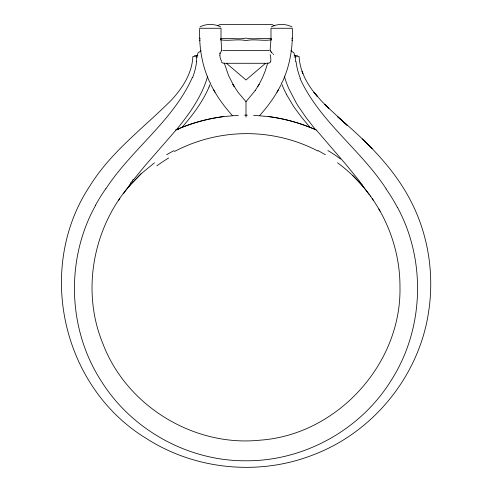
<?xml version="1.0" encoding="UTF-8"?>
<svg xmlns="http://www.w3.org/2000/svg" width="492" height="492" viewBox="0 0 492 492"><rect width="100%" height="100%" fill="white"/><g stroke="black" fill="none" stroke-linecap="round" stroke-linejoin="round"><path stroke-width="0.74" d="M196.763 56.869L196.265 61.703M270.071 50.436L270.994 39.348L270.994 28.272L292.291 28.272C293.066 46.765 290.065 65.596 282.156 82.422M196.751 56.236L198.135 52.816L201.167 50.713M219.666 55.184L221.148 51.322M209.844 82.422C201.935 65.596 198.94 46.765 199.709 28.272L221.006 28.272L221.006 39.348L221.726 50.854M267.476 63.745L265.213 71.014L262.408 77.896L259.063 84.427L255.2 90.534M199.857 40.584L200.078 39.993M192.458 77.256C173.006 121.007 131.671 149.174 105.848 188.848M291.922 38.677L292.143 38.112M209.045 86.986C202.63 102.01 192.655 115.165 181.954 127.379M280.987 84.864C275.409 96.112 267.931 106.309 259.573 115.638M95.725 205.109C65.454 259.161 67.588 329.412 101.438 381.362C131.985 430.162 188.454 461.176 246 460.789C303.546 461.176 360.015 430.162 390.562 381.362C423.883 330.175 426.527 261.209 397.561 207.501M276.99 92.232L278.355 89.839M128.996 186.228C92.834 228.989 81.34 291.356 102.84 343.527C126.339 405.931 193.928 447.142 260.065 440.174C337.045 434.805 401.681 364.018 399.965 286.854C400.174 238.804 376.398 191.148 337.549 162.809M129.039 186.154L141.063 173.83M129.076 186.087L131.1 183.03M257.82 86.53L259.149 84.286M129.494 185.632L123.332 193.811M129.544 185.552L130.485 184.156M118.4 200.693L119.796 198.67M255.262 90.442L246 101.709L246 117.164M131.868 181.954L132.828 180.662M133.56 179.697L145.023 165.693L176.333 129.722M200.035 26.925C205.859 23.591 214.826 23.69 220.68 26.925M271.32 26.925C277.144 23.591 286.11 23.69 291.965 26.925M224.075 63.062L222.839 63.136L221.259 61.894M128.886 186.425L141.013 173.879L154.451 162.809M270.741 61.894L269.007 63.204L267.869 62.951M265.366 63.443L246 79.975L226.634 63.443M217.882 25.836L219.696 24.6L272.304 24.6L274.118 25.836M166.647 154.703L173.922 150.607M175.681 130.011L176.456 129.667C187.606 116.05 198.147 101.592 204.654 85.122A88.382 88.32 -88.9 0 0 207.655 76.162M176.154 129.802L177.421 129.255M177.335 129.285L178.86 128.64M179.808 128.246L181.905 127.397M181.609 127.526A172.741 172.723 -19.7 0 1 223.829 116.549L238.362 115.3M294.118 56.986L299.118 56.463C299.8 71.549 307.648 85.19 317.309 96.383L313.939 92.219L320.981 100.466L328.908 108.609L324.831 104.562L347.241 125.374L337.819 116.911C367.014 141.733 395.347 169.236 412.37 204.125C428.741 237.298 434.252 275.545 428.575 312.057C419.123 375.968 373.09 432.511 312.611 455.1C258.774 476.028 195.392 469.848 146.714 438.71C61.648 387.259 35.258 267.5 90.288 185.299C111.198 151.733 143.473 128.049 171.019 100.466C182.323 88.412 192.12 73.456 192.882 56.463L197.882 56.986M194.432 55.51L197.87 55.399M220.361 38.868C228.897 37.441 237.452 39.877 246 38.112C254.548 39.877 263.103 37.441 271.639 38.868M271.639 39.803C263.103 41.273 254.548 38.745 246 40.584C237.452 38.745 228.897 41.273 220.361 39.803M244.61 115.14L247.39 115.14M294.13 55.399L297.568 55.51M222.833 50.418L269.167 50.418M224.038 63.284L267.962 63.284M253.638 115.3L268.171 116.549A172.741 172.741 0 0 1 310.403 127.508L314.665 129.285M310.077 127.391L310.397 127.52M314.579 129.255L314.886 129.384M314.739 129.322L315.108 129.476M315.212 129.525L316.319 130.011L346.429 165.06L359.88 181.609M315.526 129.667L316.319 130.011M290.833 50.713L293.865 52.816L295.249 56.236M318.078 150.607L325.353 154.703M362.21 138.879L372.247 148.645M352.702 175.49L362.782 186.037M270.219 50.473L270.661 51.014M246 101.709L238.153 92.428L232.851 84.286L234.18 86.53L228.595 75.645L224.524 63.745M310.046 127.379L301.75 117.459L295.126 108.566A151.155 151.075 87.6 0 1 292.912 105.294L286.565 94.587M211.019 84.864C216.585 96.112 224.069 106.309 232.427 115.638M315.538 129.667L306.288 117.859L298.33 106.334A156.13 156.038 -89.2 0 1 296.307 103.062L288.736 88.48A91.684 91.61 87.7 0 1 284.351 76.162M368.151 193.122L362.536 185.681M368.668 193.811L369.178 194.5M370.205 195.89L370.71 196.585M360.63 182.643L362.924 186.087M386.159 188.86C360.593 149.513 319.659 121.524 299.979 78.4M372.216 198.688L373.606 200.705M361.651 184.346L362.167 185.109M213.553 89.685L215.01 92.232M378.84 209.002L380.064 211.123M271.061 51.672L271.615 52.816M199.857 38.112L200.078 38.677M291.922 39.993L292.143 40.584M295.735 61.703L295.237 56.869M273.583 54.594A8.333 0.443 57.1 0 1 273.318 54.169M219.346 53.407A8.223 0.67 -42.6 0 1 219.881 52.964M221.634 61.143A6.421 3.696 78.6 0 1 219.955 55.301M221.486 50.43A5.818 0.695 -67.6 0 1 221.757 50.381M272.125 52.964A8.223 0.67 42.6 0 1 272.654 53.407M270.803 51.537A5.744 0.75 68.6 0 1 271.184 52.226M270.151 54.674A6.414 2.128 79.8 0 1 270.631 61.641M286.633 94.556A92.81 92.76 87.6 0 1 281.246 82.687M156.843 165.829A134.464 110.964 -31 0 1 168.639 158.006M174.402 151.524A154.531 153.602 -25.7 0 1 317.875 150.995M327.869 150.521A134.464 119.697 30.2 0 1 340.556 159.014M210.748 82.687A86.623 86.574 -87.9 0 1 209.026 86.979M132.453 180.373A39.501 11.039 -53.2 0 1 133.215 179.365M130.614 183.122A13.376 2.263 -53.3 0 1 131.518 181.849M178.405 129.089A10.406 0.375 -23 0 1 178.99 128.843M177.526 129.537A31.26 5.24 -24.2 0 1 178.147 129.273M313.724 128.603A31.267 5.799 24.3 0 1 314.406 128.892M359.486 181.794A15.898 2.214 53.5 0 1 360.113 182.661M300.317 78.259A66.1 64.655 86.9 0 1 296.055 61.66M386.072 188.922A168.252 167.471 52.9 0 1 397.456 207.55M95.626 205.053A168.215 167.655 -51.8 0 1 105.755 188.78M196.572 61.74A65.473 64.655 89.8 0 1 192.686 77.349M178.227 128.935A172.969 172.944 -20.1 0 1 223.829 116.555M268.177 116.524A172.969 172.969 0 0 1 313.785 128.904M302.869 73.536L302.076 71.432L302.863 73.536"/></g></svg>
